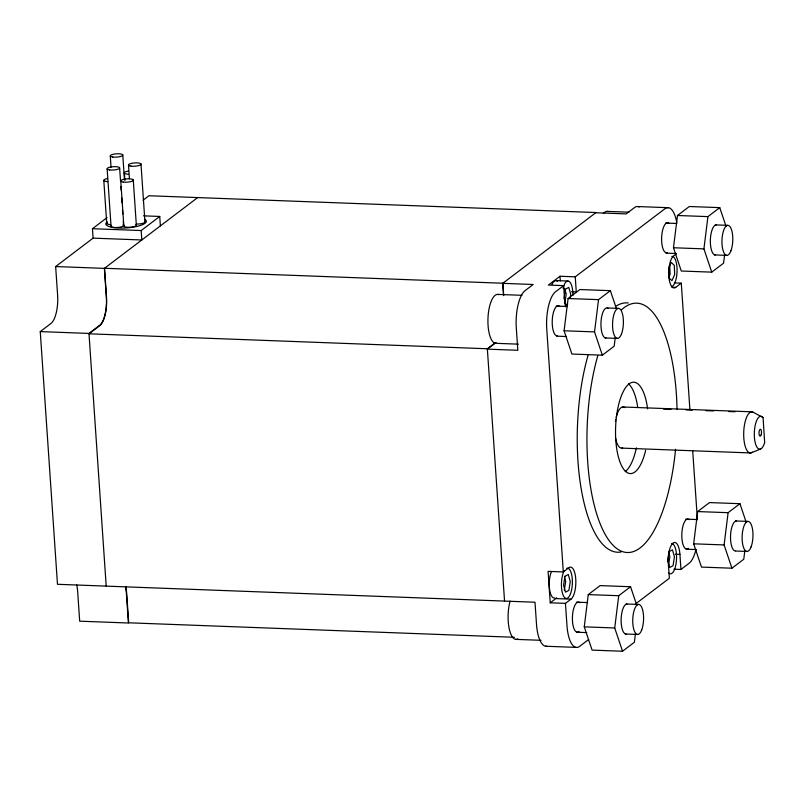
<?xml version="1.0" encoding="UTF-8"?>
<svg xmlns="http://www.w3.org/2000/svg" width="805" height="805" viewBox="0 0 805 805"><rect width="100%" height="100%" fill="white"/><g stroke="black" fill="none" stroke-linecap="round" stroke-linejoin="round"><path stroke-width="1.21" d="M615.272 337.506L614.195 346.19L602.361 355.176L571.912 354.049L564.084 330.775L568.088 298.524L579.922 289.538L610.371 290.665L616.64 309.281M602.361 355.176L594.533 331.901L598.538 299.641L610.371 290.665M635.457 633.575L634.38 642.259L622.547 651.245L592.098 650.118L584.259 626.843L588.264 594.593L600.107 585.607L630.557 586.734L636.815 605.35M622.547 651.245L614.718 627.97L618.723 595.71L630.557 586.734M724.661 254.481L723.584 263.165L711.751 272.14L681.302 271.023L673.473 247.749L677.478 215.499L689.311 206.513L719.761 207.63L726.03 226.255M711.751 272.14L703.922 248.876L707.927 216.615L719.761 207.63M744.846 550.55L743.77 559.234L731.936 568.209L701.487 567.092L693.658 543.818L697.663 511.567L709.497 502.582L739.946 503.699L746.215 522.324M731.936 568.209L724.108 544.935L728.112 512.684L739.946 503.699M564.838 303.022L566.207 294.187L564.547 288.361M570.262 297.679L570.775 294.358L568.783 287.365L565.432 289.206L564.074 298.041L566.056 305.035L567.736 304.119M564.325 590.146L565.694 581.311L564.697 577.809M668.502 565.482L669.861 556.647L668.532 551.989M668.512 268.568L671.229 262.4L674.308 265.388L674.671 274.525L671.954 280.683L668.875 277.705L668.553 269.705M668.744 277.433L670.102 274.354L669.74 265.207M546.786 646.264A30.248 10.878 -87.8 0 1 536.502 624.227L535.003 602.231L57.477 584.289L40.25 331.6L50.997 323.439A22.862 8.221 -87.8 0 0 57.618 295.274L55.656 266.546L93.088 238.139L92.444 228.711L107.105 217.592M143.059 200.214L148.945 195.746L596.012 212.54L502.733 283.34L503.568 295.626M92.444 228.711L141.177 230.542L159.742 216.454L160.376 225.883M55.656 266.546L104.388 268.377L197.678 197.577M40.25 331.6L88.973 333.431L99.719 325.27A22.862 8.221 -87.8 0 0 106.341 297.105L104.388 268.377M676.753 222.462A30.248 10.878 -87.8 0 0 664.91 208.767L575.243 276.829L560.008 276.256L548.406 285.061L563.641 285.634L564.667 300.718A16.331 5.877 -87.8 0 0 565.633 306.846M563.641 285.634L555.51 291.792A30.248 10.878 -87.8 0 0 546.756 329.054L563.309 571.942L548.084 571.369L550.228 602.804L565.452 603.368L571.027 599.141A16.331 5.877 -87.8 0 0 575.756 579.026A16.331 5.877 -87.8 0 0 568.883 567.716L563.309 571.942M503.699 295.365L502.863 283.239L104.529 268.276L106.512 297.377A22.862 8.221 -87.8 0 1 99.89 325.542L89.003 333.803L487.347 348.766L495.256 342.759M496.162 342.467L487.367 349.149L517.826 350.286L516.297 327.907A30.248 10.878 -87.8 0 1 525.061 290.655L533.182 284.487L502.733 283.34M676.351 253.827L673.564 255.94A16.331 5.877 -87.8 0 0 668.834 276.065A16.331 5.877 -87.8 0 0 675.707 287.375L681.282 283.149L689.895 409.604M550.228 602.804L555.802 598.578A16.331 5.877 -87.8 0 0 556.617 597.783M588.646 639.512L579.681 646.324A30.248 10.878 -87.8 0 1 566.951 625.374L565.452 603.368M635.477 603.971L669.347 578.262L668.321 563.178A16.331 5.877 -87.8 0 1 673.05 543.063A16.331 5.877 -87.8 0 1 679.923 554.373L680.95 569.457L673.926 569.195M680.95 569.457L689.08 563.299A30.248 10.878 -87.8 0 0 695.852 549.976M751.498 452.742L760.564 449.009M606.99 211.373L628.916 212.178M677.478 215.499L707.927 216.615M665.624 223.066L676.814 223.468M715.353 224.887L727.79 225.35M673.473 247.749L703.922 248.876M666.027 253.132L675.979 253.505M714.518 254.923L726.945 255.376M497.601 294.399L521.962 295.304M568.088 298.524L598.538 299.641M556.235 306.091L567.424 306.504M607.212 307.963L618.401 308.375M564.084 330.775L594.533 331.901M556.637 336.158L566.589 336.53M605.129 337.949L617.556 338.402M496.534 343.343L518.46 344.148M697.663 511.567L728.112 512.684M685.81 519.124L696.999 519.537M735.539 520.956L747.976 521.419M693.658 543.818L724.108 544.935M686.212 549.201L696.164 549.563M735.941 551.033L747.131 551.445M588.264 594.593L618.723 595.71M576.42 602.16L587.61 602.573M626.149 603.992L638.576 604.444M584.259 626.843L614.718 627.97M576.823 632.227L586.765 632.599M625.314 634.018L637.741 634.471M515.502 639.361L541.081 640.307M638.113 206.563L668.563 207.71M595.74 212.751L626.189 213.899L634.451 207.62A30.248 10.878 -87.8 0 1 639.311 206.966M143.491 215.841L159.742 216.454M93.088 238.139L141.821 239.971L141.177 230.542M674.248 282.887L681.282 283.149M555.873 280.573L568.058 281.036M672.195 287.244L675.707 287.375M571.58 291.732L576.269 291.913L575.243 276.829M622.879 406.988L751.709 411.818M663.491 409.081L670.998 409.363M686.021 409.926L692.28 410.158M706.045 410.671L713.552 410.952M728.575 411.526L734.834 411.758M749.847 412.321L753.601 412.462L763.07 417.614L764.669 442.589A16.462 5.917 -87.8 0 1 756.67 446.705A16.462 5.917 -87.8 0 1 755.211 425.302A16.462 5.917 -87.8 0 1 762.959 417.453L763.07 417.614M621.712 448.103L750.532 452.943M675.244 554.192L679.923 554.373M555.802 598.578L571.027 599.141M514.465 637.288L128.689 622.798L126.707 593.698A22.862 8.221 -87.8 0 0 125.711 586.543M545.569 646.234L576.028 647.381M692.713 450.911L697.412 519.778M560.008 276.256L560.33 280.895M487.347 348.766L504.544 601.083M140.986 163.918L144.93 221.687M133.258 179.887L136.327 224.947M128.518 165.196L129.434 178.71M124.362 173.145L124.866 180.521M122.763 154.832L124.443 179.505M120.78 181.155L123.859 226.215M119.613 167.722L120.468 180.219M120.891 186.458L121.153 190.211M121.666 197.708L121.998 202.709M122.511 210.206L122.773 213.949M123.276 221.445L123.537 225.189M110.285 156.1L111.04 167.209M107.146 168.99L111.06 226.467M103.805 180.541L106.743 223.559M88.973 333.431L106.2 586.121M715.343 254.954A15.023 5.404 -87.9 0 1 710.352 240.111A15.023 5.404 -87.9 0 1 716.178 224.917M603.337 213.436A24.492 8.815 -87.9 0 1 608.208 211.635M605.954 337.979A15.023 5.404 -87.9 0 1 601.053 321.175A15.023 5.404 -87.9 0 1 608.178 308.416M495.317 343.292A24.492 8.815 -87.9 0 1 488.092 316.174A24.492 8.815 -87.9 0 1 498.818 294.66M735.529 551.012A15.023 5.404 -87.9 0 1 730.527 536.17A15.023 5.404 -87.9 0 1 736.364 520.986M626.139 634.048A15.023 5.404 -87.9 0 1 621.138 619.206A15.023 5.404 -87.9 0 1 626.974 604.022M517.957 638.929A24.492 8.815 -87.9 0 1 509.173 628.514A24.492 8.815 -87.9 0 1 510.108 601.134M621.088 551.978A124.765 44.859 -87.8 0 1 581.109 488.283A124.765 44.859 -87.8 0 1 588.042 355.408M616.439 305.89A124.765 44.859 -87.8 0 1 628.212 302.962M621.551 309.774A124.765 44.859 -87.8 0 1 677.035 409.151M675.566 449.23A124.765 44.859 -87.8 0 1 611.025 543.023A124.765 44.859 -87.8 0 1 597.783 355.78M645.65 450.307A45.724 16.442 -87.8 0 1 620.051 462.211A45.724 16.442 -87.8 0 1 623.422 391.25A45.724 16.442 -87.8 0 1 647.612 408.849M688.416 548.376A15.023 5.404 -87.8 0 1 681.825 534.258A15.023 5.404 -87.8 0 1 689.241 519.688M579.026 631.412A15.023 5.404 -87.8 0 1 572.425 617.284A15.023 5.404 -87.8 0 1 579.842 602.714M557.211 335.806A15.023 5.404 -87.8 0 1 552.351 318.73A15.023 5.404 -87.8 0 1 559.646 306.393M667.415 252.589A15.023 5.404 -87.8 0 1 661.67 236.811A15.023 5.404 -87.8 0 1 669.036 223.367M628.494 383.814A45.724 16.442 -87.8 0 1 637.721 407.4M636.373 447.822A45.724 16.442 -87.8 0 1 625.294 471.549M616.167 417.463A20.578 7.396 -87.8 0 1 624.781 407.622M622.678 447.902A20.578 7.396 -87.8 0 1 615.584 438.031M615.402 421.589A20.578 7.396 -87.8 0 1 615.674 419.888M671.823 256.393A15.184 5.464 -87.8 0 1 677.045 268.558A15.184 5.464 -87.8 0 1 672.99 285.805L672.185 286.419A15.184 5.464 -87.8 0 1 671.36 286.701M551.999 284.356A15.184 5.464 -87.8 0 1 557.452 281.368M563.027 288.271A15.184 5.464 -87.8 0 1 568.461 281.106A15.184 5.464 -87.8 0 1 572.727 291.028L572.878 293.211A15.184 5.464 -87.8 0 1 572.898 295.455M554.907 597.914A15.184 5.464 -87.8 0 1 549.543 589.089A15.184 5.464 -87.8 0 1 551.485 571.47M566.73 568.26A15.184 5.464 -87.8 0 1 572.214 578.141L572.365 580.325A15.184 5.464 -87.8 0 1 568.169 597.702A15.184 5.464 -87.8 0 1 561.769 589.884A15.184 5.464 -87.8 0 1 564.365 570.564M671.712 543.496A15.184 5.464 -87.8 0 1 676.381 553.488L676.532 555.671A15.184 5.464 -87.8 0 1 668.864 573.039M752.464 452.189A20.578 7.396 -87.8 0 1 743.709 432.617A20.578 7.396 -87.8 0 1 753.601 412.462M125.429 586.754A22.862 8.221 -87.8 0 1 126.435 593.909L128.418 623.01L79.685 621.178L77.703 592.077A22.862 8.221 -87.8 0 0 76.696 584.923M144.558 219.212A20.286 5.353 -3.9 0 1 126.677 227.906A20.286 5.353 -3.9 0 1 107.176 221.868M144.477 221.294A6.319 1.67 -3.9 0 1 143.21 223.196A6.319 1.67 -3.9 0 1 136.357 224.021M135.884 224.555A6.319 1.67 -3.9 0 1 130.179 227.241A6.319 1.67 -3.9 0 1 124.242 225.33M110.637 224.615A6.319 1.67 -3.9 0 1 107.125 222.673M123.085 224.806A6.319 1.67 -3.9 0 1 117.379 227.493A6.319 1.67 -3.9 0 1 111.442 225.581M128.257 174.212A6.319 1.67 -3.9 0 1 124.292 172.924A6.319 1.67 -3.9 0 1 128.106 171.133M107.709 181.608A6.319 1.67 -3.9 0 1 103.744 180.33A6.319 1.67 -3.9 0 1 107.558 178.529M564.919 576.32L563.56 585.154L565.543 592.148L568.894 590.317L570.262 581.482L568.27 574.478L564.919 576.32M669.086 551.667L667.727 560.501L669.72 567.495L673.071 565.663L674.429 556.829L672.437 549.825L669.086 551.667M730.9 250.858A15.023 5.404 -87.9 0 0 729.169 225.813A15.023 5.404 -87.9 0 0 722.035 244.418A15.023 5.404 -87.9 0 0 730.9 250.858M621.51 333.884A15.023 5.404 -87.9 0 0 619.78 308.848A15.023 5.404 -87.9 0 0 612.635 327.444A15.023 5.404 -87.9 0 0 621.51 333.884M751.085 546.927A15.023 5.404 -87.9 0 0 749.354 521.882A15.023 5.404 -87.9 0 0 742.21 540.477A15.023 5.404 -87.9 0 0 751.085 546.927M641.696 629.953A15.023 5.404 -87.9 0 0 639.965 604.907A15.023 5.404 -87.9 0 0 632.821 623.513A15.023 5.404 -87.9 0 0 641.696 629.953M761.238 434.62A3.462 1.248 -87.8 0 0 760.433 429.266A3.462 1.248 -87.8 0 0 759.095 434.298A3.462 1.248 -87.8 0 0 761.238 434.62M123.246 182.101A6.319 1.67 -3.9 0 0 133.278 180.32A6.319 1.67 -3.9 0 0 124.534 179.143A6.319 1.67 -3.9 0 0 123.246 182.101M130.984 166.132A6.319 1.67 -3.9 0 0 141.016 164.361A6.319 1.67 -3.9 0 0 132.262 163.184A6.319 1.67 -3.9 0 0 130.984 166.132M112.75 157.045A6.319 1.67 -3.9 0 0 122.783 155.264A6.319 1.67 -3.9 0 0 114.038 154.087A6.319 1.67 -3.9 0 0 112.75 157.045M109.611 169.936A6.319 1.67 -3.9 0 0 119.643 168.154A6.319 1.67 -3.9 0 0 110.889 166.977A6.319 1.67 -3.9 0 0 109.611 169.936"/></g></svg>
